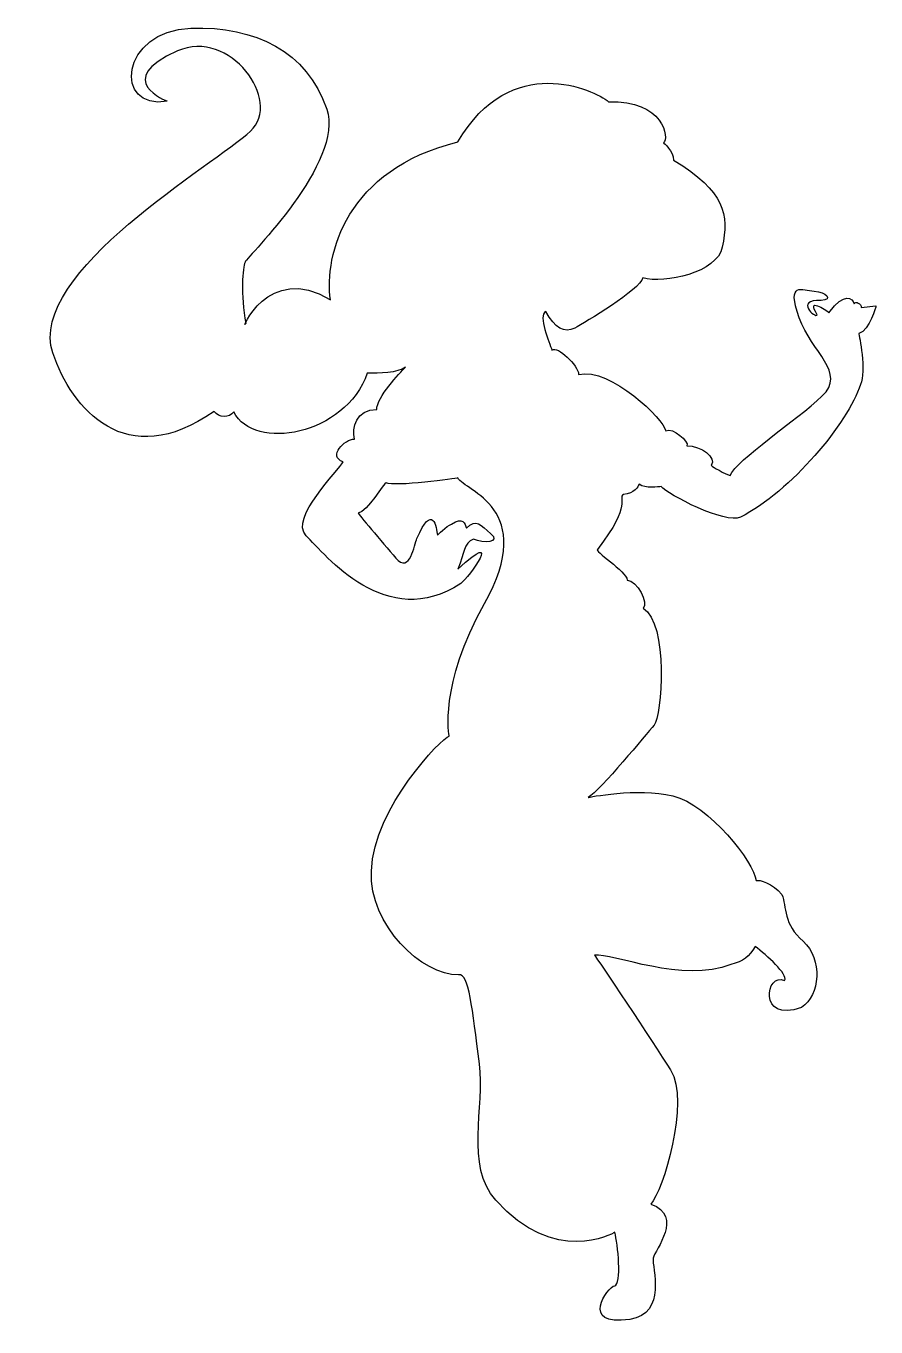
# Model space of a CAD drawing. Header units: centimetres. Extents: x -7.1 to 6.7, y -10.6 to 10.5.
import ezdxf

# ---------------------------------------------------------------- set-up
doc = ezdxf.new("R2010")
doc.units = ezdxf.units.CM
doc.header["$MEASUREMENT"] = 0
doc.layers.add('Camada 1', color=7, linetype='Continuous')

msp = doc.modelspace()

# ---------------------------------------------------------------- linework, layer by layer
at = {"layer": 'Camada 1'}
msp.add_open_spline([(-4.80315, 9.30492), (-4.80315, 9.30492), (-5.71334, 9.64599), (-4.63744, 10.12068), (-4.63744, 10.12068), (-3.79416, 10.49276), (-2.91722, 9.31389), (-3.45391, 8.81626), (-3.45391, 8.81626), (-4.0129, 8.29797), (-7.09749, 6.51349), (-6.66159, 5.21584), (-6.66159, 5.21584), (-6.35772, 4.31123), (-5.47869, 3.26319), (-4.04309, 4.26665), (-4.04309, 4.26665), (-3.96943, 4.16026), (-3.78943, 4.16026), (-3.72395, 4.25845), (-3.72395, 4.25845), (-3.39663, 3.61202), (-1.91555, 3.87385), (-1.5555, 4.88853), (-1.5555, 4.88853), (-1.35913, 4.88853), (-1.06454, 4.88853), (-0.93362, 4.98672), (-0.93362, 4.98672), (-1.03181, 4.88853), (-1.40275, 4.49576), (-1.40275, 4.29936), (-1.40275, 4.29936), (-1.74099, 4.29936), (-1.80642, 3.99385), (-1.7628, 3.8193), (-1.7628, 3.8193), (-1.92647, 3.8193), (-2.19926, 3.53564), (-1.9483, 3.44835), (-1.9483, 3.44835), (-2.01376, 3.31743), (-2.82801, 2.52784), (-2.54835, 2.2482), (-2.54835, 2.2482), (-2.24289, 1.94274), (-1.23914, 0.6771), (-0.03899, 1.47358), (-0.03899, 1.47358), (0.09502, 1.56253), (0.67771, 2.39642), (-0.08706, 1.70811), (-0.08706, 1.70811), (0.0265, 1.97545), (0.00218, 2.12874), (0.16789, 2.19248), (0.16789, 2.19248), (0.3336, 2.11599), (0.614, 2.14152), (0.44832, 2.2817), (0.44832, 2.2817), (0.28261, 2.4219), (0.2189, 2.53663), (0.05319, 2.37092), (0.05319, 2.37092), (0.02768, 2.44741), (0.00218, 2.56211), (-0.18901, 2.43466), (-0.18901, 2.43466), (-0.26547, 2.40918), (-0.41846, 2.2562), (-0.41846, 2.2562), (-0.41846, 2.2562), (-0.43116, 2.38368), (-0.49495, 2.79153), (-0.74985, 2.20521), (-0.74985, 2.20521), (-0.78808, 2.11599), (-0.86452, 1.61889), (-1.09397, 1.88657), (-1.09397, 1.88657), (-1.32339, 2.15422), (-1.70579, 2.61312), (-1.70579, 2.61312), (-1.70579, 2.61312), (-1.55283, 2.6386), (-1.28521, 3.11022), (-1.24695, 3.11022), (-1.24695, 3.11022), (-1.13223, 3.03373), (-0.08704, 3.18668), (-0.08704, 3.18668), (-0.08704, 3.18668), (0.02768, 2.97001), (1.21868, 2.70622), (0.34637, 1.14727), (0.34637, 1.14727), (-0.39899, -0.18483), (-0.22722, -1.00686), (-0.22722, -1.00686), (-0.22722, -1.00686), (-0.34443, -1.03583), (-1.44631, -2.15108), (-1.49002, -3.19608), (-1.49002, -3.19608), (-1.52674, -4.07386), (-0.66084, -4.89809), (-0.07426, -4.88174), (-0.07426, -4.88174), (0.09388, -4.8416), (0.14653, -5.42183), (0.26658, -6.3274), (0.26658, -6.3274), (0.35783, -7.01598), (0.02742, -7.98425), (0.52841, -8.5422), (0.52841, -8.5422), (1.4885, -9.61143), (2.42399, -9.08796), (2.46225, -9.06245), (2.46225, -9.06245), (2.51324, -9.24091), (2.57695, -9.91642), (2.46225, -9.9292), (2.46225, -9.9292), (2.34753, -9.94193), (1.87702, -10.59944), (2.70442, -10.47723), (2.70442, -10.47723), (3.32145, -10.38608), (3.06129, -9.62326), (3.0868, -9.48301), (3.0868, -9.48301), (3.11231, -9.34278), (3.58395, -8.80748), (3.04859, -8.60353), (3.04859, -8.60353), (3.23978, -8.39959), (3.6924, -6.93837), (3.36723, -6.42389), (3.36723, -6.42389), (3.08312, -5.97434), (2.16906, -4.60118), (2.13086, -4.56294), (2.13086, -4.56294), (2.42685, -4.52717), (3.57805, -5.02948), (4.34704, -4.71267), (4.34704, -4.71267), (4.55437, -4.65809), (4.64165, -4.59265), (4.7437, -4.42287), (4.7437, -4.42287), (4.92214, -4.5631), (5.28361, -4.8725), (5.2199, -4.97453), (5.2199, -4.97453), (4.91441, -4.82179), (4.77884, -5.67861), (5.49266, -5.41093), (5.49266, -5.41093), (5.79854, -5.21972), (5.84178, -4.62538), (5.52124, -4.33368), (5.52124, -4.33368), (5.19808, -4.06894), (5.25263, -3.77435), (5.17628, -3.57798), (5.17628, -3.57798), (5.02354, -3.39251), (4.80745, -3.32673), (4.75647, -3.35221), (4.75647, -3.35221), (4.73096, -3.05905), (3.99167, -2.11579), (3.40538, -1.97558), (3.40538, -1.97558), (2.81906, -1.83538), (2.02878, -2.00109), (2.02878, -2.00109), (2.02878, -2.00109), (2.23272, -1.88639), (2.97202, -0.96863), (3.0995, -0.82846), (3.0995, -0.82846), (3.22692, -0.68826), (3.34167, 0.82857), (2.92104, 1.07075), (2.92104, 1.07075), (3.02301, 1.14724), (2.81904, 1.52962), (2.66609, 1.52962), (2.66609, 1.52962), (2.65339, 1.66982), (2.10525, 2.01397), (2.18174, 2.02675), (2.18174, 2.02675), (2.76512, 2.78277), (2.5004, 2.84251), (2.60237, 2.91898), (2.60237, 2.91898), (2.78078, 2.93173), (2.84452, 3.04643), (2.85727, 3.08469), (2.85727, 3.08469), (2.95924, 3.0082), (3.17596, 3.04643), (3.21419, 3.04643), (3.21419, 3.04643), (3.31616, 2.91898), (4.26707, 2.43064), (4.50152, 2.54933), (4.50152, 2.54933), (5.329, 2.96824), (6.24777, 4.07889), (6.45171, 4.70346), (6.45171, 4.70346), (6.55368, 4.92015), (6.4262, 5.5065), (6.4262, 5.53198), (6.4262, 5.53198), (6.60551, 5.58672), (6.7037, 5.97952), (6.7037, 5.97952), (6.7037, 5.97952), (6.7037, 5.97952), (6.46446, 5.95261), (6.46446, 5.95261), (6.46446, 5.95261), (6.46446, 6.01635), (6.37524, 6.06731), (6.34974, 6.01635), (6.34974, 6.01635), (6.32423, 6.10559), (6.19488, 6.21458), (5.94001, 5.87041), (5.94001, 5.87041), (5.889, 5.9214), (5.55949, 6.13105), (5.75067, 5.83789), (5.75067, 5.83789), (5.72516, 5.7614), (5.36832, 6.09282), (5.81441, 6.06731), (5.81441, 6.06731), (6.01835, 6.08006), (5.89119, 6.20677), (5.69998, 6.21952), (5.69998, 6.21952), (5.50877, 6.23227), (5.24246, 6.39288), (5.45752, 5.7869), (5.45752, 5.7869), (5.65633, 5.22667), (6.23502, 4.89465), (5.82714, 4.51227), (5.82714, 4.51227), (5.41928, 4.12989), (4.43779, 3.47984), (4.33584, 3.22491), (4.33584, 3.22491), (4.14465, 3.30137), (4.02993, 3.39062), (4.02993, 3.39062), (4.02993, 3.39062), (4.11915, 3.51807), (3.86422, 3.70926), (3.63477, 3.70926), (3.63477, 3.70926), (3.673, 3.773), (3.40535, 4.0152), (3.29063, 3.95146), (3.29063, 3.95146), (3.26515, 4.1299), (2.3984, 4.98389), (1.8758, 4.86917), (1.8758, 4.86917), (1.87043, 5.0085), (1.53166, 5.34079), (1.44241, 5.26433), (1.44241, 5.26433), (1.40124, 5.37948), (1.21294, 5.82517), (1.34044, 5.88888), (1.34044, 5.88888), (1.4934, 5.62123), (1.64638, 5.53198), (1.81206, 5.62123), (1.81206, 5.62123), (1.97777, 5.71045), (2.87418, 6.24136), (2.91783, 6.43776), (2.91783, 6.43776), (3.27113, 6.33129), (4.12798, 6.52436), (4.20836, 6.93409), (4.20836, 6.93409), (4.31433, 7.47426), (4.25935, 7.82634), (3.41808, 8.34895), (3.41808, 8.34895), (3.41969, 8.48894), (3.25237, 8.62936), (3.25237, 8.62936), (3.25237, 8.62936), (3.35434, 8.6931), (3.25602, 9.32902), (2.36136, 9.2963), (2.36136, 9.2963), (2.13194, 9.48749), (0.77957, 10.12069), (-0.08717, 8.64212), (-0.08717, 8.64212), (-1.89367, 8.20524), (-2.25749, 6.80427), (-2.15552, 6.07773), (-2.15552, 6.07773), (-3.1702, 6.71053), (-3.63311, 5.51298), (-3.53024, 5.69588), (-3.53024, 5.69588), (-3.61753, 6.16501), (-3.57951, 6.60271), (-3.54127, 6.69193), (-3.54127, 6.69193), (-3.50304, 6.78115), (-1.91982, 8.31584), (-2.21565, 9.17745), (-2.21565, 9.17745), (-2.53747, 10.11457), (-3.37332, 10.52523), (-4.42078, 10.49033), (-4.42078, 10.49033), (-5.56793, 10.4521), (-5.69057, 9.14355), (-4.80315, 9.30492)], degree=3, knots=[0, 0, 0, 0, 0.01176471, 0.01176471, 0.01176471, 0.01176471, 0.02352941, 0.02352941, 0.02352941, 0.02352941, 0.03529412, 0.03529412, 0.03529412, 0.03529412, 0.04705882, 0.04705882, 0.04705882, 0.04705882, 0.05882353, 0.05882353, 0.05882353, 0.05882353, 0.07058824, 0.07058824, 0.07058824, 0.07058824, 0.08235294, 0.08235294, 0.08235294, 0.08235294, 0.09411765, 0.09411765, 0.09411765, 0.09411765, 0.10588235, 0.10588235, 0.10588235, 0.10588235, 0.11764706, 0.11764706, 0.11764706, 0.11764706, 0.12941176, 0.12941176, 0.12941176, 0.12941176, 0.14117647, 0.14117647, 0.14117647, 0.14117647, 0.15294118, 0.15294118, 0.15294118, 0.15294118, 0.16470588, 0.16470588, 0.16470588, 0.16470588, 0.17647059, 0.17647059, 0.17647059, 0.17647059, 0.18823529, 0.18823529, 0.18823529, 0.18823529, 0.2, 0.2, 0.2, 0.2, 0.21176471, 0.21176471, 0.21176471, 0.21176471, 0.22352941, 0.22352941, 0.22352941, 0.22352941, 0.23529412, 0.23529412, 0.23529412, 0.23529412, 0.24705882, 0.24705882, 0.24705882, 0.24705882, 0.25882353, 0.25882353, 0.25882353, 0.25882353, 0.27058824, 0.27058824, 0.27058824, 0.27058824, 0.28235294, 0.28235294, 0.28235294, 0.28235294, 0.29411765, 0.29411765, 0.29411765, 0.29411765, 0.30588235, 0.30588235, 0.30588235, 0.30588235, 0.31764706, 0.31764706, 0.31764706, 0.31764706, 0.32941176, 0.32941176, 0.32941176, 0.32941176, 0.34117647, 0.34117647, 0.34117647, 0.34117647, 0.35294118, 0.35294118, 0.35294118, 0.35294118, 0.36470588, 0.36470588, 0.36470588, 0.36470588, 0.37647059, 0.37647059, 0.37647059, 0.37647059, 0.38823529, 0.38823529, 0.38823529, 0.38823529, 0.4, 0.4, 0.4, 0.4, 0.41176471, 0.41176471, 0.41176471, 0.41176471, 0.42352941, 0.42352941, 0.42352941, 0.42352941, 0.43529412, 0.43529412, 0.43529412, 0.43529412, 0.44705882, 0.44705882, 0.44705882, 0.44705882, 0.45882353, 0.45882353, 0.45882353, 0.45882353, 0.47058824, 0.47058824, 0.47058824, 0.47058824, 0.48235294, 0.48235294, 0.48235294, 0.48235294, 0.49411765, 0.49411765, 0.49411765, 0.49411765, 0.50588235, 0.50588235, 0.50588235, 0.50588235, 0.51764706, 0.51764706, 0.51764706, 0.51764706, 0.52941176, 0.52941176, 0.52941176, 0.52941176, 0.54117647, 0.54117647, 0.54117647, 0.54117647, 0.55294118, 0.55294118, 0.55294118, 0.55294118, 0.56470588, 0.56470588, 0.56470588, 0.56470588, 0.57647059, 0.57647059, 0.57647059, 0.57647059, 0.58823529, 0.58823529, 0.58823529, 0.58823529, 0.6, 0.6, 0.6, 0.6, 0.61176471, 0.61176471, 0.61176471, 0.61176471, 0.62352941, 0.62352941, 0.62352941, 0.62352941, 0.63529412, 0.63529412, 0.63529412, 0.63529412, 0.64705882, 0.64705882, 0.64705882, 0.64705882, 0.65882353, 0.65882353, 0.65882353, 0.65882353, 0.67058824, 0.67058824, 0.67058824, 0.67058824, 0.68235294, 0.68235294, 0.68235294, 0.68235294, 0.69411765, 0.69411765, 0.69411765, 0.69411765, 0.70588235, 0.70588235, 0.70588235, 0.70588235, 0.71764706, 0.71764706, 0.71764706, 0.71764706, 0.72941176, 0.72941176, 0.72941176, 0.72941176, 0.74117647, 0.74117647, 0.74117647, 0.74117647, 0.75294118, 0.75294118, 0.75294118, 0.75294118, 0.76470588, 0.76470588, 0.76470588, 0.76470588, 0.77647059, 0.77647059, 0.77647059, 0.77647059, 0.78823529, 0.78823529, 0.78823529, 0.78823529, 0.8, 0.8, 0.8, 0.8, 0.81176471, 0.81176471, 0.81176471, 0.81176471, 0.82352941, 0.82352941, 0.82352941, 0.82352941, 0.83529412, 0.83529412, 0.83529412, 0.83529412, 0.84705882, 0.84705882, 0.84705882, 0.84705882, 0.85882353, 0.85882353, 0.85882353, 0.85882353, 0.87058824, 0.87058824, 0.87058824, 0.87058824, 0.88235294, 0.88235294, 0.88235294, 0.88235294, 0.89411765, 0.89411765, 0.89411765, 0.89411765, 0.90588235, 0.90588235, 0.90588235, 0.90588235, 0.91764706, 0.91764706, 0.91764706, 0.91764706, 0.92941176, 0.92941176, 0.92941176, 0.92941176, 0.94117647, 0.94117647, 0.94117647, 0.94117647, 0.95294118, 0.95294118, 0.95294118, 0.95294118, 0.96470588, 0.96470588, 0.96470588, 0.96470588, 0.97647059, 0.97647059, 0.97647059, 0.97647059, 1, 1, 1, 1], dxfattribs=at)

doc.saveas('drawing.dxf')
